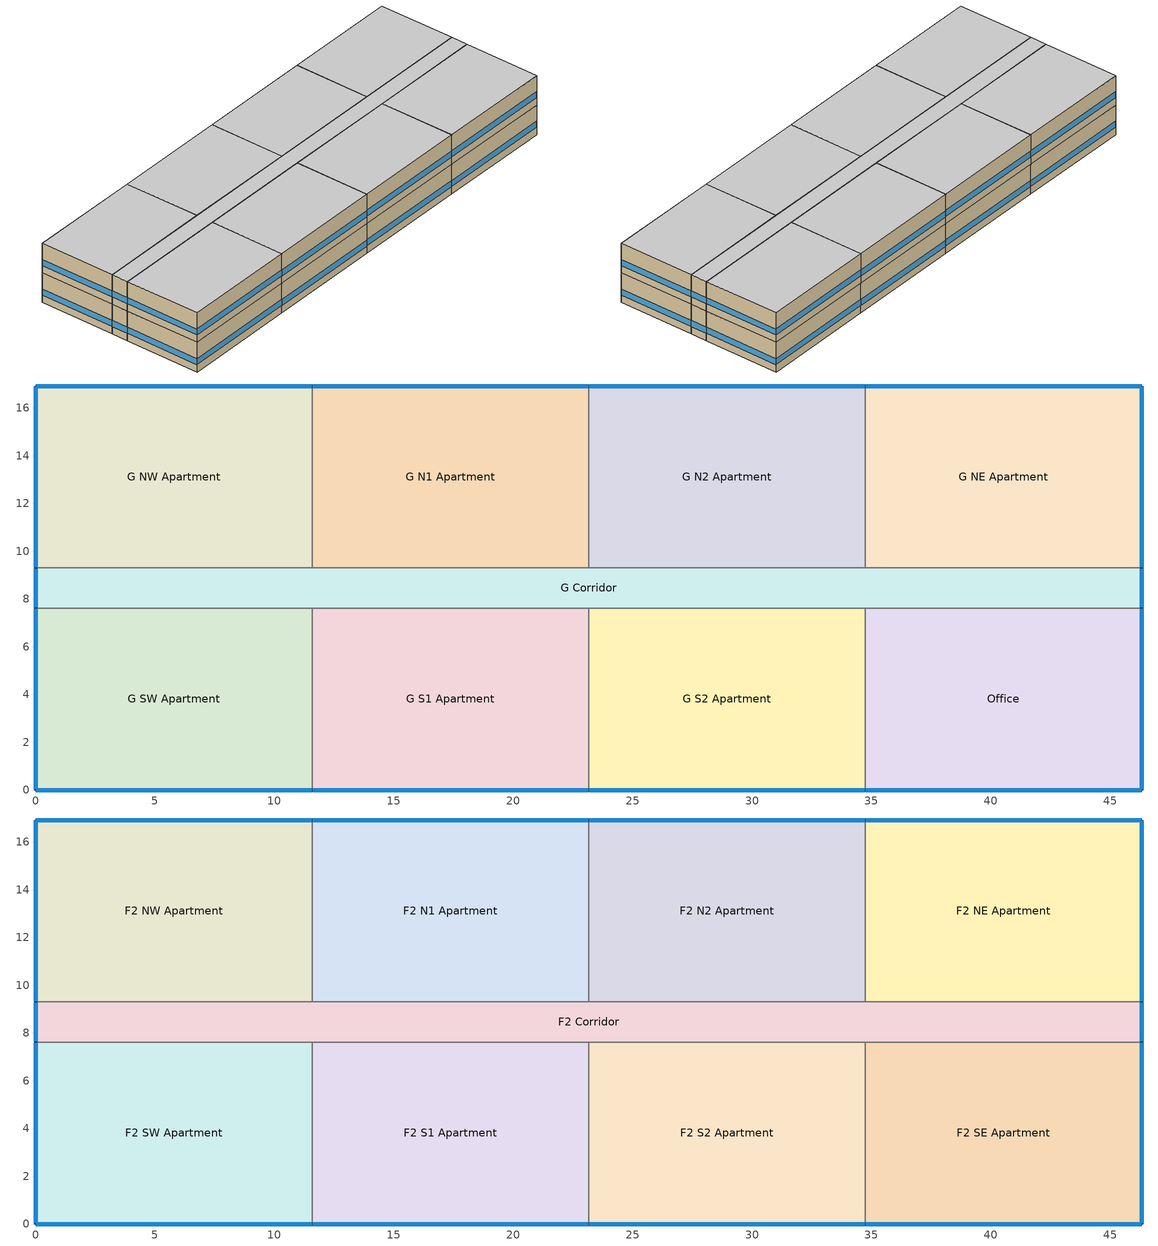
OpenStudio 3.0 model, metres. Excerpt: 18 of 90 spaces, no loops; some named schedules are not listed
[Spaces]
G S1 Apartment
 floor ground: 23.16,7.62 23.16,0 11.58,0 11.58,7.62 z0
 wall outside: 11.58,0 23.16,0 z0:3.05
 wall to G S2 Apartment: 23.16,0 23.16,7.62 z0:3.05
 wall to G Corridor: 23.16,7.62 11.58,7.62 z0:3.05
 wall to G SW Apartment: 11.58,7.62 11.58,0 z0:3.05
 window: 11.61,0 23.14,0 z0.76:1.37
Office
 floor ground: 46.33,7.62 46.33,0 34.75,0 34.75,7.62 z0
 wall outside: 34.75,0 46.33,0 46.33,7.62 z0:3.05
 wall to G S2 Apartment: 34.75,7.62 34.75,0 z0:3.05
 wall to G Corridor: 46.33,7.62 34.75,7.62 z0:3.05
 window: 46.33,0.03 46.33,7.59 z0.76:1.38; 34.77,0 46.3,0 z0.76:1.37
G S2 Apartment
 floor ground: 34.75,7.62 34.75,0 23.16,0 23.16,7.62 z0
 wall outside: 23.16,0 34.75,0 z0:3.05
 wall to G Corridor: 34.75,7.62 23.16,7.62 z0:3.05
 window: 23.19,0 34.72,0 z0.76:1.37
G Corridor
 floor ground: 46.33,9.3 46.33,7.62 0,7.62 0,9.3 z0
 wall outside: 46.33,7.62 46.33,9.3 / 0,9.3 0,7.62 z0:3.05
 wall to G NW Apartment: 11.58,9.3 0,9.3 z0:3.05
 wall to G NE Apartment: 46.33,9.3 34.75,9.3 z0:3.05
 wall to G N1 Apartment: 23.16,9.3 11.58,9.3 z0:3.05
 wall to G SW Apartment: 0,7.62 11.58,7.62 z0:3.05
 wall to G N2 Apartment: 34.75,9.3 23.16,9.3 z0:3.05
 window: 46.33,7.65 46.33,9.27 / 0,9.27 0,7.65 z0.76:1.39
G NW Apartment
 floor ground: 11.58,16.92 11.58,9.3 0,9.3 0,16.92 z0
 wall outside: 11.58,16.92 0,16.92 0,9.3 z0:3.05
 wall to G N1 Apartment: 11.58,9.3 11.58,16.92 z0:3.05
 window: 11.56,16.92 0.03,16.92 z0.76:1.37; 0,16.89 0,9.32 z0.76:1.38
G N1 Apartment
 floor ground: 23.16,16.92 23.16,9.3 11.58,9.3 11.58,16.92 z0
 wall outside: 23.16,16.92 11.58,16.92 z0:3.05
 wall to G N2 Apartment: 23.16,9.3 23.16,16.92 z0:3.05
 window: 23.14,16.92 11.61,16.92 z0.76:1.37
G N2 Apartment
 floor ground: 34.75,16.92 34.75,9.3 23.16,9.3 23.16,16.92 z0
 wall outside: 34.75,16.92 23.16,16.92 z0:3.05
 wall to G NE Apartment: 34.75,9.3 34.75,16.92 z0:3.05
 window: 34.72,16.92 23.19,16.92 z0.76:1.37
G NE Apartment
 floor ground: 46.33,16.92 46.33,9.3 34.75,9.3 34.75,16.92 z0
 wall outside: 46.33,9.3 46.33,16.92 34.75,16.92 z0:3.05
 window: 46.33,9.32 46.33,16.89 z0.76:1.38; 46.3,16.92 34.77,16.92 z0.76:1.37
G SW Apartment
 floor ground: 11.58,7.62 11.58,0 0,0 0,7.62 z0
 wall outside: 0,7.62 0,0 11.58,0 z0:3.05
 window: 0.03,0 11.56,0 z0.76:1.37; 0,7.59 0,0.03 z0.76:1.38
F2 N1 Apartment
 floor to G N1 Apartment: 23.16,16.92 23.16,9.3 11.58,9.3 11.58,16.92 z3.05
 wall outside: 23.16,16.92 11.58,16.92 z3.05:6.1
 wall to F2 Corridor: 11.58,9.3 23.16,9.3 z3.05:6.1
 wall to F2 N2 Apartment: 23.16,9.3 23.16,16.92 z3.05:6.1
 wall to F2 NW Apartment: 11.58,16.92 11.58,9.3 z3.05:6.1
 window: 23.14,16.92 11.61,16.92 z3.81:4.42
 ceiling to F3 N1 Apartment: 23.16,9.3 23.16,16.92 11.58,16.92 11.58,9.3 z6.1
F2 Corridor
 floor to G Corridor: 46.33,9.3 46.33,7.62 0,7.62 0,9.3 z3.05
 wall outside: 0,9.3 0,7.62 / 46.33,7.62 46.33,9.3 z3.05:6.1
 wall to F2 SE Apartment: 34.75,7.62 46.33,7.62 z3.05:6.1
 wall to F2 SW Apartment: 0,7.62 11.58,7.62 z3.05:6.1
 wall to F2 N2 Apartment: 34.75,9.3 23.16,9.3 z3.05:6.1
 wall to F2 S1 Apartment: 11.58,7.62 23.16,7.62 z3.05:6.1
 wall to F2 S2 Apartment: 23.16,7.62 34.75,7.62 z3.05:6.1
 wall to F2 NE Apartment: 46.33,9.3 34.75,9.3 z3.05:6.1
 wall to F2 NW Apartment: 11.58,9.3 0,9.3 z3.05:6.1
 window: 46.33,7.65 46.33,9.27 / 0,9.27 0,7.65 z3.81:4.44
 ceiling to F3 Corridor: 46.33,7.62 46.33,9.3 0,9.3 0,7.62 z6.1
F2 S1 Apartment
 floor to G S1 Apartment: 23.16,7.62 23.16,0 11.58,0 11.58,7.62 z3.05
 wall outside: 11.58,0 23.16,0 z3.05:6.1
 wall to F2 S2 Apartment: 23.16,0 23.16,7.62 z3.05:6.1
 wall to F2 SW Apartment: 11.58,7.62 11.58,0 z3.05:6.1
 window: 11.61,0 23.14,0 z3.81:4.42
 ceiling to F3 S1 Apartment: 23.16,0 23.16,7.62 11.58,7.62 11.58,0 z6.1
F2 NE Apartment
 floor to G NE Apartment: 46.33,16.92 46.33,9.3 34.75,9.3 34.75,16.92 z3.05
 wall outside: 46.33,9.3 46.33,16.92 34.75,16.92 z3.05:6.1
 wall to F2 N2 Apartment: 34.75,16.92 34.75,9.3 z3.05:6.1
 window: 46.33,9.32 46.33,16.89 / 46.3,16.92 34.77,16.92 z3.81:4.42
 ceiling to F3 NE Apartment: 46.33,9.3 46.33,16.92 34.75,16.92 34.75,9.3 z6.1
F2 SW Apartment
 floor to G SW Apartment: 11.58,7.62 11.58,0 0,0 0,7.62 z3.05
 wall outside: 0,7.62 0,0 11.58,0 z3.05:6.1
 window: 0.03,0 11.56,0 / 0,7.59 0,0.03 z3.81:4.42
 ceiling to F3 SW Apartment: 11.58,0 11.58,7.62 0,7.62 0,0 z6.1
F2 NW Apartment
 floor to G NW Apartment: 11.58,16.92 11.58,9.3 0,9.3 0,16.92 z3.05
 wall outside: 11.58,16.92 0,16.92 0,9.3 z3.05:6.1
 window: 11.56,16.92 0.03,16.92 / 0,16.89 0,9.32 z3.81:4.42
 ceiling to F3 NW Apartment: 11.58,9.3 11.58,16.92 0,16.92 0,9.3 z6.1
F2 SE Apartment
 floor to Office: 46.33,7.62 46.33,0 34.75,0 34.75,7.62 z3.05
 wall outside: 34.75,0 46.33,0 46.33,7.62 z3.05:6.1
 wall to F2 S2 Apartment: 34.75,7.62 34.75,0 z3.05:6.1
 window: 46.33,0.03 46.33,7.59 / 34.77,0 46.3,0 z3.81:4.42
 ceiling to F3 SE Apartment: 46.33,0 46.33,7.62 34.75,7.62 34.75,0 z6.1
F2 N2 Apartment
 floor to G N2 Apartment: 34.75,16.92 34.75,9.3 23.16,9.3 23.16,16.92 z3.05
 wall outside: 34.75,16.92 23.16,16.92 z3.05:6.1
 window: 34.72,16.92 23.19,16.92 z3.81:4.42
 ceiling to F3 N2 Apartment: 34.75,9.3 34.75,16.92 23.16,16.92 23.16,9.3 z6.1
F2 S2 Apartment
 floor to G S2 Apartment: 34.75,7.62 34.75,0 23.16,0 23.16,7.62 z3.05
 wall outside: 23.16,0 34.75,0 z3.05:6.1
 window: 23.19,0 34.72,0 z3.81:4.42
 ceiling to F3 S2 Apartment: 34.75,0 34.75,7.62 23.16,7.62 23.16,0 z6.1
[Site]
Kuujjuaq AP_QC_CAN: Latitude {deg}=58.1; Longitude {deg}=-68.417; Time Zone {hr}=-5; Elevation {m}=39.9; Terrain=City
[Building]
HighriseApartment-CAN_QC_Kuujjuaq.AP.719060_CWEC2016.epw created: 2020-05-18 23:33:19 +0000: North Axis {deg}=0; Default Construction Set=BTAP-Mass at hdd = 8550.0; Standards Number of Stories=10; Standards Number of Above Ground Stories=10; Standards Building Type=NECB2011_HighriseApartment
[Site:WaterMainsTemperature]
Calculation Method=Correlation; Annual Average Outdoor Air Temperature {C}=-3.825; Maximum Difference In Monthly Average Outdoor Air Temperatures {deltaC}=36
[Site:GroundTemperature:BuildingSurface]
19.527, 19.502, 19.536, 19.598, 20.002, 21.64, 22.225, 22.375, 21.449, 20.121, 19.802, 19.633
[SizingPeriod:DesignDay] Barometric Pressure {Pa}=100847; Sky Clearness=0; Rain Indicator=0; Snow Indicator=0; Day of Month=21; Daylight Saving Time Indicator=0; Humidity Indicating Type=Wetbulb; Dry-Bulb Temperature Range Modifier Type=DefaultMultipliers
Name | Maximum Dry-Bulb Temperature {C} | Daily Dry-Bulb Temperature Range {deltaC} | Humidity Indicating Conditions at Maximum Dry-Bulb | Wind Speed {m/s} | Wind Direction {deg} | Month | Day Type | Solar Model Indicator | ASHRAE Taub | ASHRAE Taud
Kuujjuaq AP Ann Clg .4% Condns DB=>MWB | 24.1 | 10.3 | 16.2 | 4 | 210 | 7 | SummerDesignDay | ASHRAETau | 0.364 | 2.418
Kuujjuaq AP Ann Htg 99.6% Condns DB | -36.2 | 0 | -36.2 | 2.2 | 220 | 1 | WinterDesignDay | ASHRAEClearSky
[Material:NoMass] Roughness=Smooth; Thermal Absorptance=0.9; Solar Absorptance=0.7
Name | Thermal Resistance {m2-K/W} | Visible Absorptance
Typical Carpet Pad; Typical Carpet Pad 1 | 0.21648 | 0.8
Typical Insulation 1 | 6.78179 | 0.7
Typical Insulation 2 | 5.19354 | 0.7
Typical Insulation 3 | 7.04224 | 0.7
Typical Carpet Pad 2 | 2.57255 | 0.8
Typical Carpet Pad 3; Typical Carpet Pad 4 | 4.69593 | 0.8
Typical Insulation 4 | 0.624982 | 0.7
Typical Insulation 5 | 0.625 | 0.7
[Material]
Name | Roughness | Thickness {m} | Conductivity {W/m-K} | Density {kg/m3} | Specific Heat {J/kg-K} | Thermal Absorptance | Solar Absorptance | Visible Absorptance
G05 25mm wood | MediumSmooth | 0.0254 | 0.15 | 608 | 1630 | 0.9 | 0.5 | 0.5
100mm Normalweight concrete floor 1 | MediumSmooth | 0.1016 | 2.31 | 2322 | 832
G01 13mm gypsum board 1 | Smooth | 0.0127 | 0.16 | 800 | 1090 | 0.9 | 0.7 | 0.5
4 in. Normalweight Concrete Floor 1 | MediumRough | 0.1016 | 2.31 | 2322 | 832 | 0.9 | 0.7 | 0.7
1IN Stucco 1 | Smooth | 0.0253 | 0.6918 | 1858 | 837 | 0.9 | 0.7 | 0.92
8IN CONCRETE HW RefBldg 1 | Rough | 0.2032 | 1.311 | 2240 | 836.8 | 0.9 | 0.7 | 0.7
1/2IN Gypsum 1 | Smooth | 0.0127 | 0.16 | 784.9 | 830 | 0.9 | 0.4 | 0.4
Metal Roof Surface 1; F08 Metal surface 1 | Smooth | 0.0008 | 45.28 | 7824 | 500 | 0.9 | 0.7 | 0.7
6 in. Normalweight Concrete Floor 1; 6 in. Normalweight Concrete Floor 2; 6 in. Normalweight Concrete Floor 3 | MediumRough | 0.1524 | 2.31 | 2322 | 832 | 0.9 | 0.7 | 0.7
[Construction]
BTAP-Int-Partition; BTAP-Int-Door: G05 25mm wood
BTAP-Int-Floor: 100mm Normalweight concrete floor 1, Typical Carpet Pad
BTAP-Int-Wall: G01 13mm gypsum board 1, G01 13mm gypsum board 1
BTAP-Int-Ceiling: Typical Carpet Pad, 100mm Normalweight concrete floor 1
BTAP-Int-Window: SimpleGlazing
BTAP-Ext-Floor-Mass:U-0.142: Typical Insulation 1, 4 in. Normalweight Concrete Floor 1, Typical Carpet Pad 1
BTAP-Ext-Wall-Mass:U-0.183: 1IN Stucco 1, 8IN CONCRETE HW RefBldg 1, Typical Insulation 2, 1/2IN Gypsum 1
BTAP-Ext-Roof-Metal:U-0.142: Metal Roof Surface 1, Typical Insulation 3
BTAP-Grnd-Floor-Mass:U-0.379: 6 in. Normalweight Concrete Floor 1, Typical Carpet Pad 2
BTAP-Grnd-Wall-Mass:U-0.21: 6 in. Normalweight Concrete Floor 2, Typical Carpet Pad 3
BTAP-Grnd-Roof-Mass:U-0.21: 6 in. Normalweight Concrete Floor 3, Typical Carpet Pad 4
BTAP-Ext-FixedWindow:U=0.160 SHGC=0.600; BTAP-Ext-GlassDoors:U=0.160 SHGC=0.600; BTAP-Ext-Skylights:U=0.160 SHGC=0.600; BTAP-Ext-DaylightDomes:U=0.160 SHGC=0.600; BTAP-Ext-DaylightDiffuser:U=0.160 SHGC=0.600: SimpleGlazing:U=0.160 SHGC=0.600
BTAP-Ext-Door:U-1.6: F08 Metal surface 1, Typical Insulation 4
BTAP-Ext-OverHeadDoor:U-1.6: Typical Insulation 5
[DefaultConstructionSet]
BTAP-Mass at hdd = 8550.0: Default Exterior Surface Constructions=BTAP-Mass at hdd = 8550.0; Default Interior Surface Constructions=Default Surface Constructions 2; Default Ground Contact Surface Constructions=BTAP-Mass at hdd = 8550.0 1; Default Exterior SubSurface Constructions=BTAP-Mass at hdd = 8550.0; Default Interior SubSurface Constructions=Default Sub Surface Constructions 2; Interior Partition Construction=BTAP-Int-Partition
[DefaultSurfaceConstructions]
Name | Floor Construction | Wall Construction | Roof Ceiling Construction
Default Surface Constructions 2 | BTAP-Int-Floor | BTAP-Int-Wall | BTAP-Int-Ceiling
BTAP-Mass at hdd = 8550.0 | BTAP-Ext-Floor-Mass:U-0.142 | BTAP-Ext-Wall-Mass:U-0.183 | BTAP-Ext-Roof-Metal:U-0.142
BTAP-Mass at hdd = 8550.0 1 | BTAP-Grnd-Floor-Mass:U-0.379 | BTAP-Grnd-Wall-Mass:U-0.21 | BTAP-Grnd-Roof-Mass:U-0.21
[DefaultSubSurfaceConstructions]
Name | Fixed Window Construction | Operable Window Construction | Door Construction | Glass Door Construction | Overhead Door Construction | Skylight Construction | Tubular Daylight Dome Construction | Tubular Daylight Diffuser Construction
Default Sub Surface Constructions 2 | BTAP-Int-Window | BTAP-Int-Window | BTAP-Int-Door
BTAP-Mass at hdd = 8550.0 | BTAP-Ext-FixedWindow:U=0.160 SHGC=0.600 | BTAP-Ext-FixedWindow:U=0.160 SHGC=0.600 | BTAP-Ext-Door:U-1.6 | BTAP-Ext-GlassDoors:U=0.160 SHGC=0.600 | BTAP-Ext-OverHeadDoor:U-1.6 | BTAP-Ext-Skylights:U=0.160 SHGC=0.600 | BTAP-Ext-DaylightDomes:U=0.160 SHGC=0.600 | BTAP-Ext-DaylightDiffuser:U=0.160 SHGC=0.600
[WindowMaterial:SimpleGlazingSystem] Solar Heat Gain Coefficient=0.6; Visible Transmittance=0.21
Name | U-Factor {W/m2-K}
SimpleGlazing | 2.2
SimpleGlazing:U=0.160 SHGC=0.600 | 1.6
[Space] Part of Total Floor Area=Yes
Name | Space Type | Building Story | Thermal Zone
F2 NE Apartment | Space Function Dwelling Unit(s) | Building Story 2 | Sp-F2 NE Apartment Sys-1 Flr-3 Sch-G HPlcmt-north ZN
F2 N1 Apartment | Space Function Dwelling Unit(s) | Building Story 2 | Sp-F2 N1 Apartment Sys-1 Flr-3 Sch-G HPlcmt-north ZN
F2 Corridor | Space Function Corr. < 2.4m wide-sch-G | Building Story 2 | Sp-F2 Corridor Sys-1 Flr-3 Sch-G HPlcmt-east ZN
F2 S1 Apartment | Space Function Dwelling Unit(s) | Building Story 2 | Sp-F2 S1 Apartment Sys-1 Flr-3 Sch-G HPlcmt-south ZN
F2 SW Apartment | Space Function Dwelling Unit(s) | Building Story 2 | Sp-F2 SW Apartment Sys-1 Flr-3 Sch-G HPlcmt-south ZN
G S1 Apartment | Space Function Dwelling Unit(s) | Building Story 1 | Sp-G S1 Apartment Sys-1 Flr-1 Sch-G HPlcmt-south ZN
Office | Space Function Office - enclosed | Building Story 1 | Sp-Office Sys-6 Flr-1 Sch-A HPlcmt-south ZN
G N2 Apartment | Space Function Dwelling Unit(s) | Building Story 1 | Sp-G N2 Apartment Sys-1 Flr-1 Sch-G HPlcmt-north ZN
G S2 Apartment | Space Function Dwelling Unit(s) | Building Story 1 | Sp-G S2 Apartment Sys-1 Flr-1 Sch-G HPlcmt-south ZN
G Corridor | Space Function Corr. < 2.4m wide-sch-G | Building Story 1 | Sp-G Corridor Sys-1 Flr-1 Sch-G HPlcmt-east ZN
G NW Apartment | Space Function Dwelling Unit(s) | Building Story 1 | Sp-G NW Apartment Sys-1 Flr-1 Sch-G HPlcmt-north ZN
G N1 Apartment | Space Function Dwelling Unit(s) | Building Story 1 | Sp-G N1 Apartment Sys-1 Flr-1 Sch-G HPlcmt-north ZN
F2 NW Apartment | Space Function Dwelling Unit(s) | Building Story 2 | Sp-F2 NW Apartment Sys-1 Flr-3 Sch-G HPlcmt-north ZN
F2 S2 Apartment | Space Function Dwelling Unit(s) | Building Story 2 | Sp-F2 S2 Apartment Sys-1 Flr-3 Sch-G HPlcmt-south ZN
F2 SE Apartment | Space Function Dwelling Unit(s) | Building Story 2 | Sp-F2 SE Apartment Sys-1 Flr-3 Sch-G HPlcmt-south ZN
G SW Apartment | Space Function Dwelling Unit(s) | Building Story 1 | Sp-G SW Apartment Sys-1 Flr-1 Sch-G HPlcmt-south ZN
F2 N2 Apartment | Space Function Dwelling Unit(s) | Building Story 2 | Sp-F2 N2 Apartment Sys-1 Flr-3 Sch-G HPlcmt-north ZN
G NE Apartment | Space Function Dwelling Unit(s) | Building Story 1 | Sp-G NE Apartment Sys-1 Flr-1 Sch-G HPlcmt-north ZN
[BuildingStory]
Name | Nominal Z Coordinate {m}
Building Story 1 | 0
Building Story 2 | 3.0478
[SpaceType] Standards Building Type=Space Function
Name | Default Schedule Set | Design Specification Outdoor Air Object | Standards Space Type
Space Function Office - enclosed | Space Function Office - enclosed Schedule Set | Space Function Office - enclosed Ventilation | Office - enclosed
Space Function Corr. < 2.4m wide-sch-G | Space Function Corr. < 2.4m wide-sch-G Schedule Set | Space Function Corr. < 2.4m wide-sch-G Ventilation | Corr. < 2.4m wide-sch-G
Space Function Dwelling Unit(s) | Space Function Dwelling Unit(s) Schedule Set | Space Function Dwelling Unit(s) Ventilation | Dwelling Unit(s)
[People] Work Efficiency Schedule=Work Efficiency Schedule; Clothing Insulation Schedule=Clothing Schedule; Air Velocity Schedule=Air Velocity Schedule; Multiplier=1
Name | People Definition | Space or SpaceType
Space Function Corr. < 2.4m wide-sch-G People | Space Function Corr. < 2.4m wide-sch-G People Definition | Space Function Corr. < 2.4m wide-sch-G
Space Function Dwelling Unit(s) People | Space Function Dwelling Unit(s) People Definition | Space Function Dwelling Unit(s)
[Lights] Fraction Replaceable=1
Name | Lights Definition | Space or SpaceType
Space Function Corr. < 2.4m wide-sch-G Lights | Space Function Corr. < 2.4m wide-sch-G Lights Definition | Space Function Corr. < 2.4m wide-sch-G
Space Function Dwelling Unit(s) Lights | Space Function Dwelling Unit(s) Lights Definition | Space Function Dwelling Unit(s)
[DesignSpecification:OutdoorAir] Outdoor Air Method=Sum; Outdoor Air Flow per Person {m3/s-person}=0; Outdoor Air Flow Rate {m3/s}=0; Outdoor Air Flow Air Changes per Hour {1/hr}=0
Name | Outdoor Air Flow per Floor Area {m3/s-m2}
Space Function Corr. < 2.4m wide-sch-G Ventilation | 0.0003048
Space Function Dwelling Unit(s) Ventilation | 0.00034544
Space Function Office - enclosed Ventilation | 0.0004318
[DefaultScheduleSet] People Activity Level Schedule=NECB-Activity; Infiltration Schedule=Always On
Name | Number of People Schedule | Lighting Schedule | Electric Equipment Schedule
Space Function Corr. < 2.4m wide-sch-G Schedule Set; Space Function Dwelling Unit(s) Schedule Set | NECB-G-Occupancy | NECB-G-Lighting | NECB-G-Electric-Equipment
Space Function Office - enclosed Schedule Set | NECB-A-Occupancy | NECB-A-Lighting | NECB-A-Electric-Equipment
[ThermostatSetpoint:DualSetpoint]
Name | Heating Setpoint Temperature Schedule | Cooling Setpoint Temperature Schedule
Space Function Dwelling Unit(s) Thermostat 80; Space Function Dwelling Unit(s) Thermostat 81; Space Function Dwelling Unit(s) Thermostat 82; Space Function Dwelling Unit(s) Thermostat 83; Space Function Corr. < 2.4m wide-sch-G Thermostat 11; Space Function Dwelling Unit(s) Thermostat 84; Space Function Dwelling Unit(s) Thermostat 85; Space Function Dwelling Unit(s) Thermostat 86; Space Function Dwelling Unit(s) Thermostat 95; Space Function Dwelling Unit(s) Thermostat 96; Space Function Dwelling Unit(s) Thermostat 97; Space Function Dwelling Unit(s) Thermostat 98; Space Function Corr. < 2.4m wide-sch-G Thermostat 13; Space Function Dwelling Unit(s) Thermostat 99; Space Function Dwelling Unit(s) Thermostat 100; Space Function Dwelling Unit(s) Thermostat 101; Space Function Dwelling Unit(s) Thermostat 102 | NECB-G-Thermostat Setpoint-Heating | NECB-G-Thermostat Setpoint-Cooling
Space Function Office - enclosed Thermostat 2 | NECB-A-Thermostat Setpoint-Heating | NECB-A-Thermostat Setpoint-Cooling
[ElectricEquipment]
Space Function Dwelling Unit(s) Elec Equip: Electric Equipment Definition=Space Function Dwelling Unit(s) Elec Equip Definition; Space or SpaceType=Space Function Dwelling Unit(s)
[SpaceInfiltration:DesignFlowRate] Schedule=Always On Discrete; Design Flow Rate Calculation Method=Flow/ExteriorArea; Flow per Exterior Surface Area {m3/s-m2}=0.00025; Constant Term Coefficient=0; Temperature Term Coefficient=0; Velocity Term Coefficient=0.224; Velocity Squared Term Coefficient=0
Name | Space or SpaceType
F2 Corridor Infiltration | F2 Corridor
F2 N1 Apartment Infiltration | F2 N1 Apartment
F2 N2 Apartment Infiltration | F2 N2 Apartment
F2 NE Apartment Infiltration | F2 NE Apartment
F2 NW Apartment Infiltration | F2 NW Apartment
F2 S1 Apartment Infiltration | F2 S1 Apartment
F2 S2 Apartment Infiltration | F2 S2 Apartment
F2 SE Apartment Infiltration | F2 SE Apartment
F2 SW Apartment Infiltration | F2 SW Apartment
G Corridor Infiltration | G Corridor
G N1 Apartment Infiltration | G N1 Apartment
G N2 Apartment Infiltration | G N2 Apartment
G NE Apartment Infiltration | G NE Apartment
G NW Apartment Infiltration | G NW Apartment
G S1 Apartment Infiltration | G S1 Apartment
G S2 Apartment Infiltration | G S2 Apartment
G SW Apartment Infiltration | G SW Apartment
Office Infiltration | Office
[ThermalZone] Use Ideal Air Loads=No
Name | Thermostat
Sp-G N1 Apartment Sys-1 Flr-1 Sch-G HPlcmt-north ZN | Space Function Dwelling Unit(s) Thermostat 80
Sp-G N2 Apartment Sys-1 Flr-1 Sch-G HPlcmt-north ZN | Space Function Dwelling Unit(s) Thermostat 81
Sp-G NE Apartment Sys-1 Flr-1 Sch-G HPlcmt-north ZN | Space Function Dwelling Unit(s) Thermostat 82
Sp-G NW Apartment Sys-1 Flr-1 Sch-G HPlcmt-north ZN | Space Function Dwelling Unit(s) Thermostat 83
Sp-G Corridor Sys-1 Flr-1 Sch-G HPlcmt-east ZN | Space Function Corr. < 2.4m wide-sch-G Thermostat 11
Sp-G S1 Apartment Sys-1 Flr-1 Sch-G HPlcmt-south ZN | Space Function Dwelling Unit(s) Thermostat 84
Sp-G S2 Apartment Sys-1 Flr-1 Sch-G HPlcmt-south ZN | Space Function Dwelling Unit(s) Thermostat 85
Sp-G SW Apartment Sys-1 Flr-1 Sch-G HPlcmt-south ZN | Space Function Dwelling Unit(s) Thermostat 86
Sp-F2 N1 Apartment Sys-1 Flr-3 Sch-G HPlcmt-north ZN | Space Function Dwelling Unit(s) Thermostat 95
Sp-F2 N2 Apartment Sys-1 Flr-3 Sch-G HPlcmt-north ZN | Space Function Dwelling Unit(s) Thermostat 96
Sp-F2 NE Apartment Sys-1 Flr-3 Sch-G HPlcmt-north ZN | Space Function Dwelling Unit(s) Thermostat 97
Sp-F2 NW Apartment Sys-1 Flr-3 Sch-G HPlcmt-north ZN | Space Function Dwelling Unit(s) Thermostat 98
Sp-F2 Corridor Sys-1 Flr-3 Sch-G HPlcmt-east ZN | Space Function Corr. < 2.4m wide-sch-G Thermostat 13
Sp-F2 S1 Apartment Sys-1 Flr-3 Sch-G HPlcmt-south ZN | Space Function Dwelling Unit(s) Thermostat 99
Sp-F2 S2 Apartment Sys-1 Flr-3 Sch-G HPlcmt-south ZN | Space Function Dwelling Unit(s) Thermostat 100
Sp-F2 SE Apartment Sys-1 Flr-3 Sch-G HPlcmt-south ZN | Space Function Dwelling Unit(s) Thermostat 101
Sp-F2 SW Apartment Sys-1 Flr-3 Sch-G HPlcmt-south ZN | Space Function Dwelling Unit(s) Thermostat 102
Sp-Office Sys-6 Flr-1 Sch-A HPlcmt-south ZN | Space Function Office - enclosed Thermostat 2
